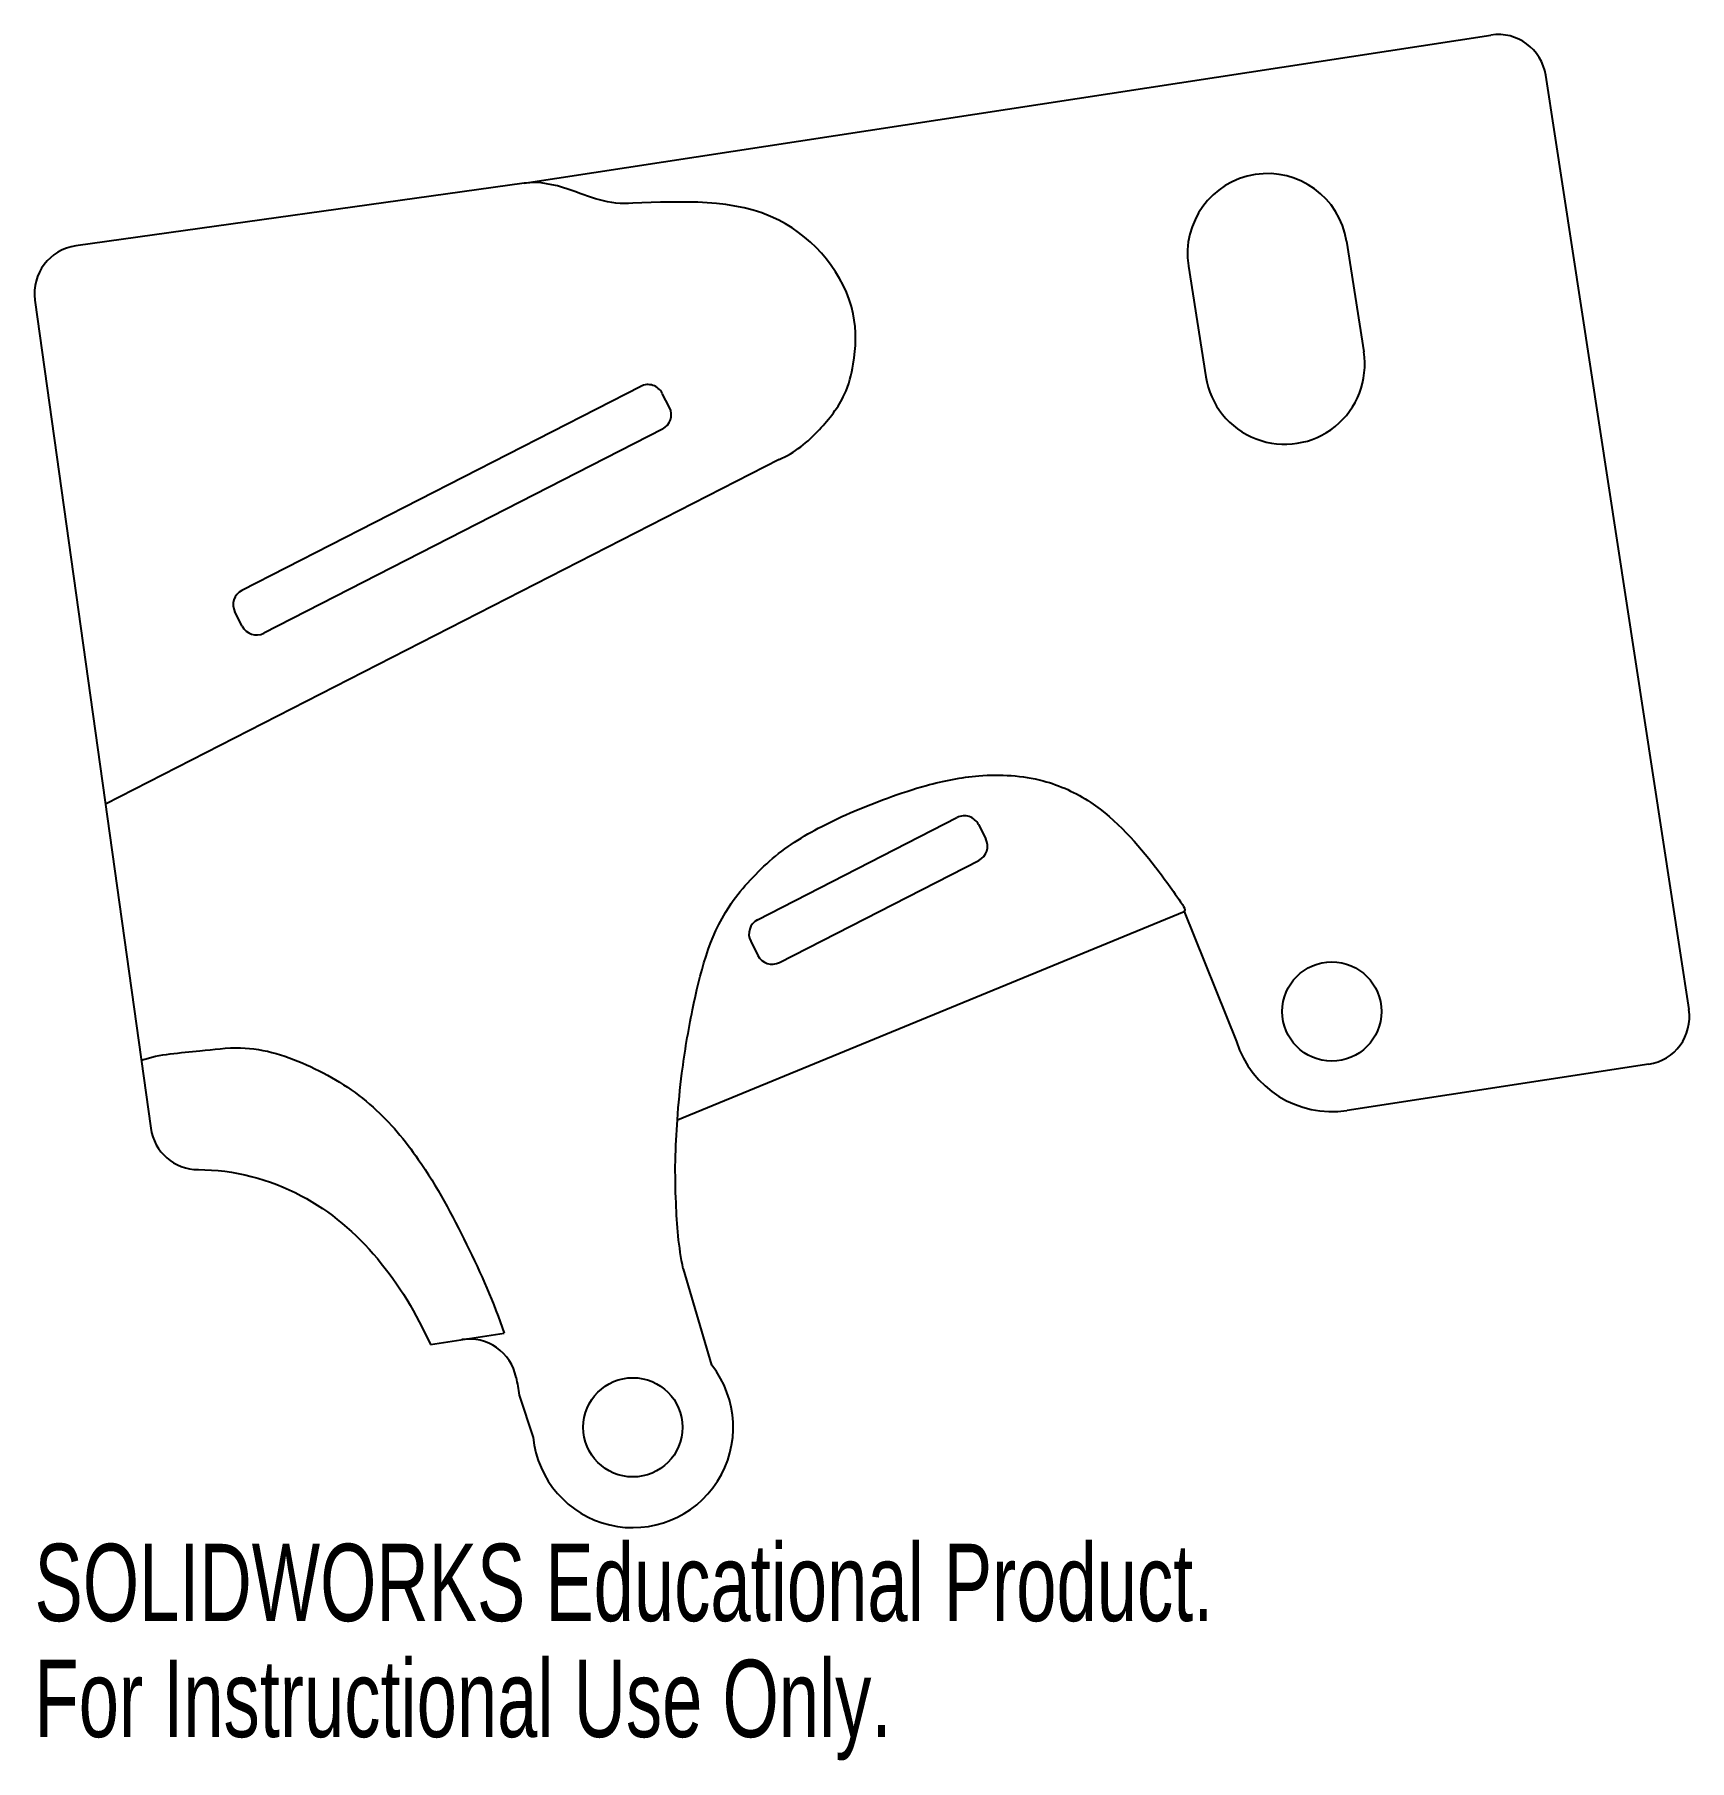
# Model space of a CAD drawing. Header units: millimetres. Extents: x -831 to -728, y -2187 to -2079.
import ezdxf

# ---------------------------------------------------------------- set-up
doc = ezdxf.new("R2010")
doc.units = ezdxf.units.MM
doc.styles.add('SLDTEXTSTYLE0', font='TXT', dxfattribs={"width": 0.7})

msp = doc.modelspace()

# ---------------------------------------------------------------- linework, layer by layer
at = {"color": 7, "linetype": 'Continuous', "lineweight": 25}
for p, q in [((-800.77, -2088.47), (-740.35, -2079.2)), ((-736.93, -2081.71), (-727.97, -2140.11)), ((-800.77, -2088.47), (-828.78, -2092.38)), ((-749.37, -2092.09), (-748.29, -2099)), ((-759.25, -2093.64), (-758.16, -2100.56)), ((-831.34, -2095.77), (-824.1, -2147.54)), ((-793.48, -2101.16), (-818.41, -2113.92)), ((-791.68, -2102.49), (-792.14, -2101.6)), ((-792.12, -2103.83), (-817.04, -2116.59)), ((-784.84, -2105.73), (-826.94, -2127.27)), ((-818.39, -2116.15), (-818.84, -2115.26)), ((-786.18, -2134.5), (-773.72, -2128.12)), ((-772.37, -2128.55), (-771.92, -2129.44)), ((-784.81, -2137.17), (-772.35, -2130.79)), ((-791.19, -2147), (-759.51, -2133.99)), ((-759.51, -2133.99), (-756.25, -2142.12)), ((-786.61, -2135.84), (-786.16, -2136.73)), ((-730.48, -2143.53), (-749.34, -2146.42)), ((-790.82, -2156.32), (-789.05, -2162.34)), ((-806.63, -2161.05), (-802.02, -2160.34)), ((-801.08, -2164.21), (-800.21, -2166.86))]:
    msp.add_line(p, q, dxfattribs=at)
for centre in [(-750.29, -2140.24), (-793.97, -2166.23)]:
    msp.add_circle(centre, 3.1, dxfattribs=at)
for centre, radius, start, end in [((-739.89, -2082.17), 3, 8.7166, 98.7166), ((-754.31, -2092.86), 5, 8.9442, 188.9442), ((-828.37, -2095.35), 3, 97.9548, 187.9548), ((-753.23, -2099.78), 5, 188.9442, 8.9442), ((-793.03, -2102.05), 1, 27.0979, 117.0979), ((-792.57, -2102.94), 1, 297.0979, 27.0979), ((-817.95, -2114.81), 1, 117.0979, 207.0979), ((-817.5, -2115.7), 1, 207.0979, 297.0979), ((-773.26, -2129.01), 1, 27.0979, 117.0979), ((-772.81, -2129.9), 1, 297.0979, 27.0979), ((-785.72, -2135.39), 1, 117.0979, 207.0979), ((-785.27, -2136.28), 1, 207.0979, 297.0979), ((-730.94, -2140.57), 3, 278.7166, 8.7166), ((-750.29, -2140.24), 6.25, 197.4424, 278.7166), ((-821.13, -2147.12), 3, 187.9548, 270.0058), ((-804.21, -2163.71), 3, 11.5017, 98.7166), ((-793.97, -2166.23), 6.27, 185.785, 38.2733)]:
    msp.add_arc(centre, radius, start, end, dxfattribs=at)
for points, knots in [([(-793.97, -2089.7), (-795.43, -2089.89), (-797.56, -2088.87), (-799.8, -2088.33), (-800.77, -2088.47)], [0, 0, 0, 0, 0.60138, 1, 1, 1, 1]), ([(-784.84, -2105.73), (-783.85, -2105.33), (-782.36, -2104.04), (-780.71, -2101.95), (-780.04, -2099.4), (-779.92, -2095.13), (-784.94, -2089.13), (-790.97, -2089.64), (-793.97, -2089.7)], [0, 0, 0, 0, 0.114066, 0.211795, 0.282399, 0.395921, 0.665472, 1, 1, 1, 1]), ([(-785.43, -2130.84), (-784.45, -2129.97), (-782.06, -2128.48), (-778.67, -2127.08), (-775.39, -2125.98), (-772.14, -2125.33), (-768.52, -2125.54), (-764.52, -2127.35), (-761.72, -2130.59), (-760.19, -2132.72), (-759.43, -2133.85), (-759.51, -2133.99)], [0, 0, 0, 0, 0.128105, 0.274506, 0.357519, 0.466462, 0.597635, 0.704104, 0.890824, 0.985507, 1, 1, 1, 1]), ([(-791.19, -2147), (-791.12, -2146.02), (-790.9, -2143.72), (-790.13, -2139.22), (-788.88, -2134.31), (-786.37, -2131.69), (-785.43, -2130.84)], [0.3472123, 0.3472123, 0.3472123, 0.3472123, 0.4560743, 0.6048173, 0.8582236, 1, 1, 1, 1]), ([(-824.7, -2143.28), (-823.51, -2142.88), (-821.42, -2142.79), (-817.83, -2142.27), (-813.97, -2143.54), (-810.14, -2145.96), (-806.89, -2149.89), (-804.32, -2154.74), (-802.65, -2158.44), (-802.02, -2160.34)], [0, 0, 0, 0, 0.1036981, 0.1746111, 0.300875, 0.430855, 0.5512232, 0.7215046, 0.8890667, 0.8890667, 0.8890667, 0.8890667]), ([(-790.82, -2156.32), (-791.12, -2154.96), (-791.28, -2152.71), (-791.35, -2149.59), (-791.25, -2147.85), (-791.19, -2147)], [0, 0, 0, 0, 0.1541009, 0.2517576, 0.3472123, 0.3472123, 0.3472123, 0.3472123]), ([(-821.13, -2150.12), (-818.91, -2150.12), (-812.51, -2151.79), (-808.35, -2157.21), (-806.63, -2161.05)], [0.0958672, 0.0958672, 0.0958672, 0.0958672, 0.3418427, 0.798194, 0.798194, 0.798194, 0.798194])]:
    msp.add_open_spline(points, degree=3, knots=knots, dxfattribs=at)
msp.add_open_spline([(-801.27, -2163.12), (-801.2, -2163.48), (-801.13, -2163.84), (-801.08, -2164.21)], degree=3, dxfattribs=at)

# ---------------------------------------------------------------- texts
at = {"color": 7, "linetype": 'Continuous', "char_height": 4.8336, "attachment_point": 1, "style": 'SLDTEXTSTYLE0'}
for s, insert in [('SOLIDWORKS Educational Product.', (-831.37, -2173.51)), ('For Instructional Use Only.', (-831.37, -2180.76))]:
    msp.add_mtext(s, dxfattribs=dict(at, insert=insert))

doc.saveas('drawing.dxf')
